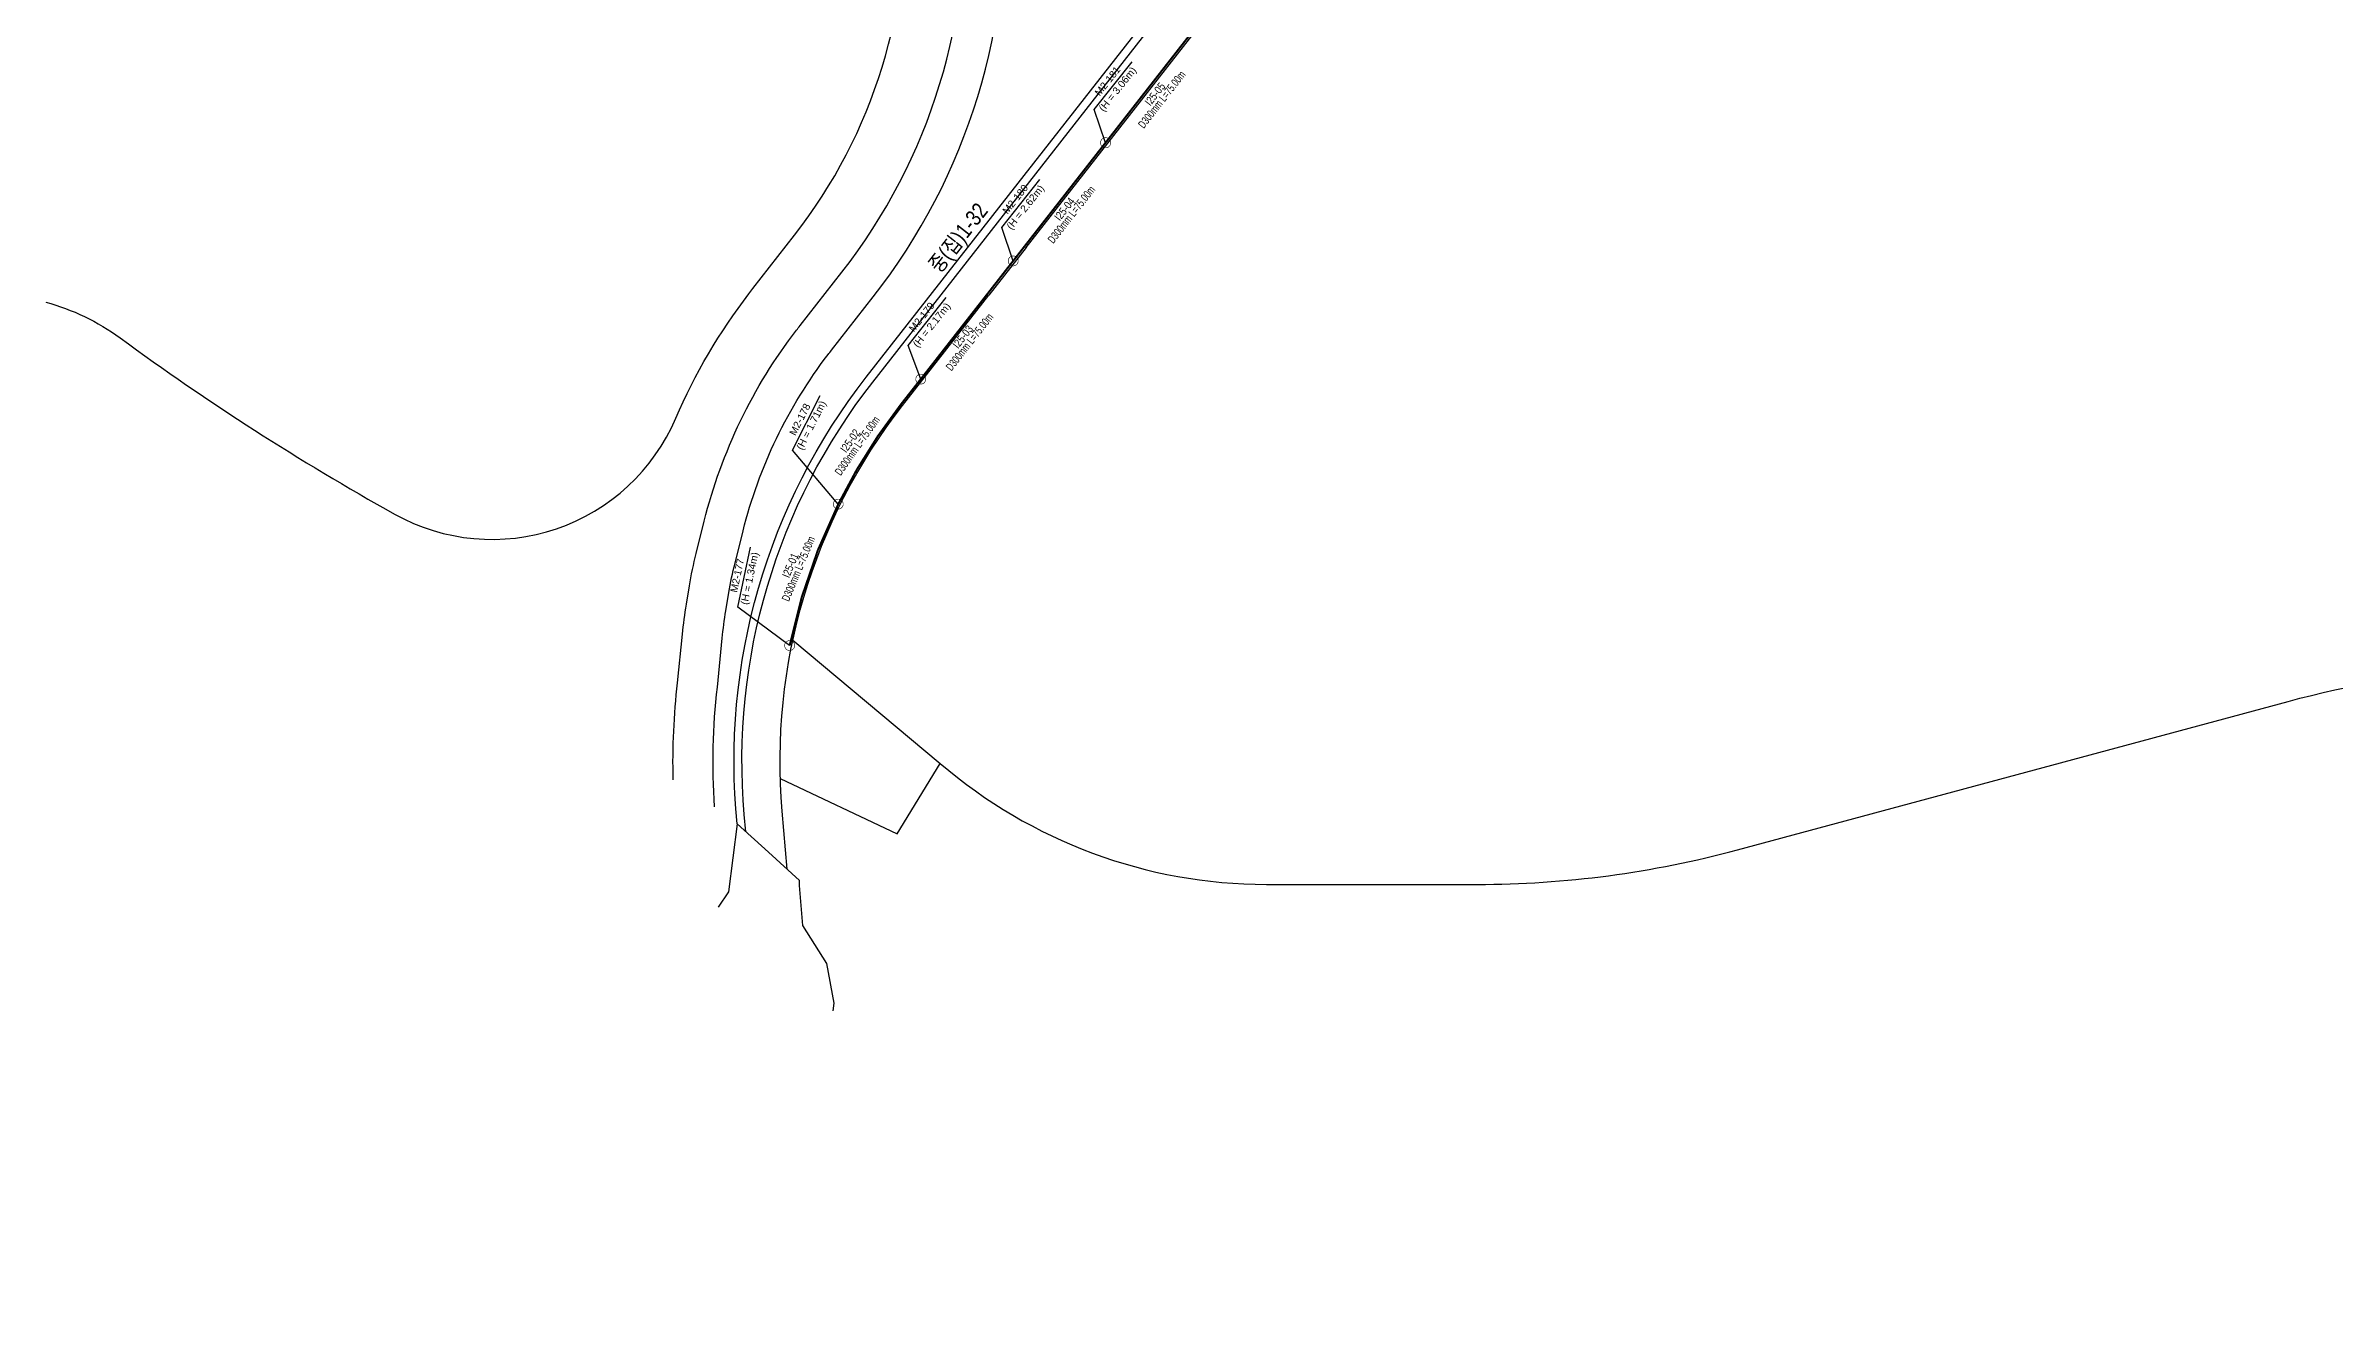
# Model space of a CAD drawing. Header units: inches. Extents: x 174186 to 177107, y 416927 to 419389.
# Drawn here: x 174186 to 175330, y 416927 to 417555 of the extents above; entities that cross this region are included whole.
import ezdxf
from ezdxf.enums import TextEntityAlignment as Align

# ---------------------------------------------------------------- set-up
doc = ezdxf.new("R2010")
doc.units = ezdxf.units.IN
doc.header["$MEASUREMENT"] = 0
for name, color, linetype in [('d_line', 8, 'Continuous'), ('Osu_line', 5, 'Continuous'), ('OsuMH_check', 1, 'Continuous'), ('도로명', 1, 'Continuous'), ('오수맨홀(2공구)', 7, 'Continuous'), ('오수맨홀좌표(2공구)', 4, 'Continuous'), ('오수원형관로명(2공구)', 4, 'Continuous'), ('오수원형관로연장(2공구)', 4, 'Continuous')]:
    doc.layers.add(name, color=color, linetype=linetype)
doc.styles.get("Standard").update_dxf_attribs({"font": 'arial.ttf'})

msp = doc.modelspace()

# ---------------------------------------------------------------- linework, layer by layer
at = {"layer": 'd_line', "color": 8, "linetype": 'Continuous'}
for points in [[(174186.3, 417426.9, -0.092962), (174223.5, 417409.1, 0.030951), (174360.7, 417321, 0.444765), (174501.3, 417368.9, -0.062445), (174537.8, 417431.1, -0.002139), (174539.8, 417433.7), (174560.6, 417460.4, 0.185361), (174615.2, 417638.6), (174602.6, 417819.6)], [(174500, 417188.2, -0.035591), (174502.2, 417236.7), (174504.6, 417260.9, -0.015753), (174506.6, 417275.9), (174508.1, 417285.1, -0.020729), (174511.5, 417301.3), (174515.5, 417317.5, -0.102902), (174561.6, 417412.9, -0.002139), (174563.4, 417415.2), (174584.3, 417441.9, 0.185361), (174645.2, 417640.7), (174633.9, 417802.9)], [(174520.7, 417174.7, -0.046656), (174522.1, 417234.5), (174524.5, 417258.9, -0.015753), (174526.3, 417272.7), (174527.8, 417281.8, -0.020729), (174530.9, 417296.5), (174534.9, 417312.6, -0.102902), (174577.4, 417400.7, -0.002139), (174579.2, 417402.9), (174600, 417429.6, 0.185361), (174665.1, 417642), (174654.7, 417791.4)], [(174532, 417166.1, -0.193541), (174596.5, 417389.4), (174784.5, 417629.7)], [(174557, 417143.5), (174554.5, 417172.5, -0.189838), (174614.6, 417375.2), (174657.8, 417430.4)], [(174796.5, 417135.9), (174901.9, 417135.9, 0.065924), (175032.1, 417153.2), (175307.3, 417227.4, -0.047999), (175401.7, 417243.3), (175547, 417253.7, -0.293122), (175641.9, 417202.1), (175642.7, 417200.5, -0.149056), (175673.8, 417090.2, 0.19054), (175720.1, 416965.3), (175754.4, 416927)], [(174633.5, 417196.4, 0.1793), (174796.5, 417135.9)]]:
    msp.add_lwpolyline(points, format="xyb", dxfattribs=at)
at = {"layer": 'd_line', "color": 8}
msp.add_lwpolyline([(174536.3, 417162.2), (174535.5, 417170.8, -0.189838), (174599.7, 417386.9), (174787.9, 417627.5), (174797.8, 417645.1), (174821.2, 417675, 0.432874), (174817.8, 417696.6, 0.004626), (174785.5, 417718.3, 0.41189), (174769, 417715), (174751.4, 417688.8)], format="xyb", dxfattribs=at)
at = {"layer": 'd_line', "color": 8, "linetype": 'Continuous'}
for points in [[(174676.4, 417454.2), (174809.8, 417624.7)], [(174676.4, 417454.2), (174657.8, 417430.4)], [(174559.8, 417258), (174633.5, 417196.4)], [(174553.5, 417188.9), (174611.9, 417161.1), (174633.5, 417196.4)], [(174580, 417072.7), (174580.4, 417076.6), (174576.8, 417096.3), (174564.8, 417115.4), (174563.1, 417135.3), (174563.2, 417137.9), (174547.6, 417152), (174532, 417166.1), (174527.6, 417132.2), (174522.5, 417124.5)]]:
    msp.add_lwpolyline(points, dxfattribs=at)
at = {"layer": 'Osu_line', "const_width": 1}
for points in [[(174716.1, 417506.6), (174762.3, 417565.7)], [(174669.9, 417447.5), (174675.6, 417454.8), (174716.1, 417506.6)], [(174623.7, 417388.4), (174657.1, 417431.1), (174669.9, 417447.5)]]:
    msp.add_lwpolyline(points, dxfattribs=at)
for points in [[(174582.5, 417326, -0.050961), (174613.8, 417375.8), (174623.7, 417388.4)], [(174558.2, 417255.3, -0.064858), (174582.5, 417326, -0.064858)]]:
    msp.add_lwpolyline(points, format="xyb", dxfattribs=at)
at = {"layer": 'OsuMH_check', "const_width": 0.3, "flags": 128}
for points in [[(174716.6, 417504.1, -1), (174715.7, 417509.1, -1)], [(174670.4, 417445.1, -1), (174669.5, 417450, -1)], [(174624.2, 417386, -1), (174623.3, 417390.9, -1)], [(174583.4, 417323.7, -1), (174581.6, 417328.3, -1)], [(174555.7, 417255.3, -1), (174560.7, 417255.3, -1)]]:
    msp.add_lwpolyline(points, format="xyb", close=True, dxfattribs=at)
at = {"layer": '오수맨홀(2공구)', "color": 1}
for points in [[(174716.1, 417506.6), (174710.4, 417523.2), (174729.4, 417547.1)], [(174669.9, 417447.5), (174664.3, 417464.2), (174683.3, 417488.2)], [(174623.7, 417388.4), (174617.5, 417405.3), (174636.5, 417429.3)], [(174582.5, 417326), (174559.6, 417353), (174573.4, 417380.3)], [(174558.2, 417255.3), (174532.3, 417274.5), (174538.6, 417304.4)]]:
    msp.add_lwpolyline(points, dxfattribs=at)

# ---------------------------------------------------------------- texts
at = {"layer": '도로명', "color": 4, "width": 0.8}
msp.add_text('중(집)1-32', height=8, rotation=51.9695, dxfattribs=at).set_placement((174633.2, 417441))
at = {"layer": '오수맨홀(2공구)', "color": 7}
for s, rotation, p in [('M2-181', 51.5028, (174718.5, 417536.3)), ('M2-180', 51.5028, (174672.4, 417477.3)), ('M2-179', 51.5028, (174625.6, 417418.4)), ('M2-178', 63.1722, (174564.9, 417367.5)), ('M2-177', 78.0157, (174533.7, 417289.9))]:
    msp.add_text(s, height=3.6, rotation=rotation, dxfattribs=at).set_placement(p, align=Align.CENTER)
at = {"layer": '오수맨홀좌표(2공구)', "color": 7}
for s, rotation, p in [('(H = 3.06m)', 51.5028, (174723.5, 417532.3)), ('(H = 2.62m)', 51.5028, (174677.4, 417473.3)), ('(H = 2.17m)', 51.5028, (174630.6, 417414.4)), ('(H = 1.71m)', 63.1722, (174570.6, 417364.6)), ('(H = 1.34m)', 78.0157, (174539.9, 417288.5))]:
    msp.add_text(s, height=3.6, rotation=rotation, dxfattribs=at).set_placement(p, align=Align.CENTER)
at = {"layer": '오수원형관로명(2공구)', "color": 7, "width": 0.8}
for s, rotation, p in [('I25-05', 51.9695, (174742.4, 417529.7)), ('I25-04', 51.9695, (174697.2, 417472.2)), ('I25-03', 51.9695, (174646.3, 417408.4)), ('I25-02', 54.8869, (174590.1, 417356.5)), ('I25-01', 67.3498, (174560.4, 417294.6))]:
    msp.add_text(s, height=4, rotation=rotation, dxfattribs=at).set_placement(p, align=Align.CENTER)
at = {"layer": '오수원형관로연장(2공구)', "color": 7, "width": 0.7}
for rotation, p in [(51.9695, (174745.8, 417527)), (51.9695, (174700.6, 417469.5)), (51.9695, (174649.7, 417405.8)), (54.8869, (174593.6, 417354)), (67.3498, (174564.4, 417292.9))]:
    msp.add_text('D300mm L=75.00m', height=4, rotation=rotation, dxfattribs=at).set_placement(p, align=Align.CENTER)

doc.saveas('drawing.dxf')
